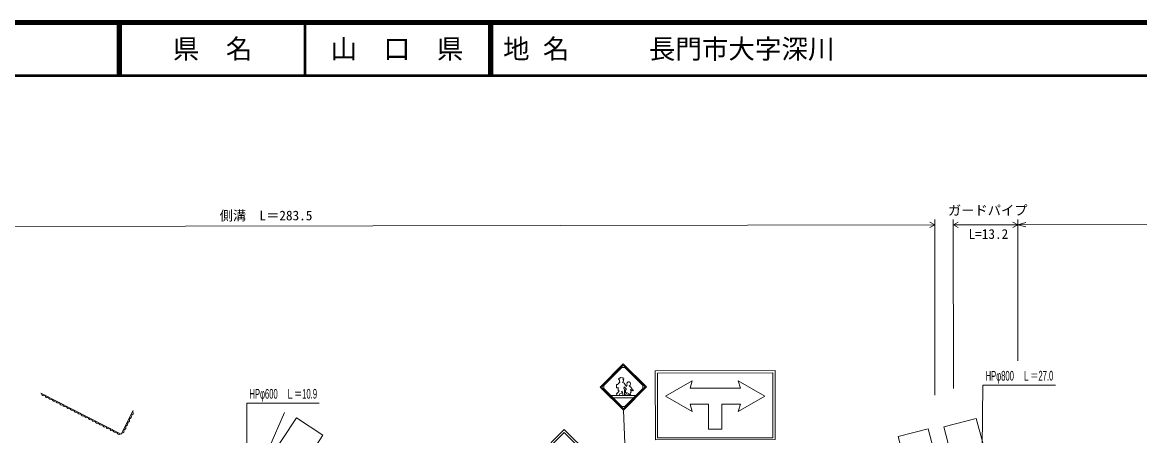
# Model space of a CAD drawing. Units: millimetres, scale not verified. Extents: x -26838254 to 31726990, y -58211578 to 380000.
# Drawn here: x 279782 to 490351, y 302182 to 380000 of the extents above; entities that cross this region are included whole.
import ezdxf
from ezdxf.enums import TextEntityAlignment as Align

# ---------------------------------------------------------------- set-up
doc = ezdxf.new("R2010")
doc.units = ezdxf.units.MM
doc.header["$LTSCALE"] = 1000
for name, color, linetype, lineweight in [('M-BGD', 7, 'Continuous', 13), ('M-STR-HTXT', 7, 'Continuous', 13), ('M-TTL', 2, 'Continuous', 140), ('M-TTL-LINE', 7, 'Continuous', 50), ('M-TTL-TXT', 7, 'Continuous', 13)]:
    doc.layers.add(name, color=color, linetype=linetype, lineweight=lineweight)
doc.styles.add('ＭＳ ゴシック', font='')
doc.styles.add('ＭＳ Ｐゴシック', font='')
doc.styles.get('ＭＳ ゴシック').set_extended_font_data('MS Gothic')
doc.styles.get('ＭＳ Ｐゴシック').set_extended_font_data('MS PGothic')

msp = doc.modelspace()

# ---------------------------------------------------------------- linework, layer by layer
at = {"layer": 'M-BGD'}
for p, q in [((283258, 310187), (298416, 302446)), ((298416, 302446), (300683, 306894))]:
    msp.add_line(p, q, dxfattribs=at)
msp.add_lwpolyline([(321799, 296406), (324931, 298930), (326230, 299738), (329185, 306548)], dxfattribs=at)
for points in [[(330964, 293876), (336443, 302252), (331422, 305536), (325943, 297161)], [(456820, 290764), (453465, 303858), (459563, 305420), (463106, 292375)], [(440655, 289550), (449236, 291730), (449509, 290907), (452477, 291575), (452215, 292487), (453327, 292746), (450511, 303451), (444865, 302009), (445287, 300348), (443432, 299877), (443705, 298803), (435608, 296745), (437163, 290626), (440186, 291395)]]:
    msp.add_lwpolyline(points, close=True, dxfattribs=at)
for centre, radius, start, end in [((2444368, -28928956), 29282622, 93.73052, 93.73052), ((283803, 310087), 412, 175.56862, 310.32889), ((284479, 309741), 412, 175.56862, 310.32889), ((285156, 309395), 412, 175.56862, 310.32889), ((285833, 309050), 412, 175.56862, 310.32889), ((286510, 308704), 412, 175.56862, 310.32889), ((287187, 308359), 412, 175.56862, 310.32889), ((287863, 308013), 412, 175.56862, 310.32889), ((288540, 307667), 412, 175.56862, 310.32889), ((289217, 307322), 412, 175.56862, 310.32889), ((289894, 306976), 412, 175.56862, 310.32889), ((290571, 306631), 412, 175.56862, 310.32889), ((291247, 306285), 412, 175.56862, 310.32889), ((291924, 305939), 412, 175.56862, 310.32889), ((292601, 305594), 412, 175.56862, 310.32889), ((299581, 305081), 412, 265.61691, 40.37718), ((299926, 305758), 412, 265.61691, 40.37718), ((300271, 306435), 412, 265.61691, 40.37718), ((293278, 305248), 412, 175.56862, 310.32889), ((293955, 304903), 412, 175.56862, 310.32889), ((294631, 304557), 412, 175.56862, 310.32889), ((295308, 304211), 412, 175.56862, 310.32889), ((295985, 303866), 412, 175.56862, 310.32889), ((296662, 303520), 412, 175.56862, 310.32889), ((298546, 303049), 412, 265.61691, 40.37718), ((298891, 303727), 412, 265.61691, 40.37718), ((299236, 304404), 412, 265.61691, 40.37718), ((297339, 303174), 412, 175.56862, 310.32889), ((298015, 302829), 412, 175.56862, 310.32889)]:
    msp.add_arc(centre, radius, start, end, dxfattribs=at)
msp.add_open_spline([(343630, 249802), (340296, 251926), (339291, 252607), (336313, 254032), (333854, 255209), (332388, 255672), (329857, 256684), (326307, 258104), (324314, 258887), (320737, 260235), (316581, 261800), (314289, 262790), (310054, 264126), (307126, 265050), (305358, 265149), (302470, 266190), (299590, 267228), (298141, 268218), (295291, 269337), (292270, 270524), (290546, 271119), (287438, 272057), (284082, 273069), (282093, 273232), (278726, 274209), (274121, 275546), (271553, 276357), (267059, 278033), (261714, 280027), (258950, 281741), (253559, 283607), (248412, 285389), (245366, 285874), (240174, 287525), (234405, 289359), (231285, 290719), (225547, 292646), (221378, 294046), (219008, 294725), (214847, 296149), (204253, 299774), (198331, 301871), (187962, 306099), (183711, 307832), (180782, 308011), (177260, 310955), (175013, 312834), (174090, 314248), (172041, 316341), (171364, 317033), (171152, 317251), (170306, 318110)], degree=3, knots=[0, 0, 0, 0, 1, 1, 1, 2, 2, 2, 3, 3, 3, 4, 4, 4, 5, 5, 5, 6, 6, 6, 7, 7, 7, 8, 8, 8, 9, 9, 9, 10, 10, 10, 11, 11, 11, 12, 12, 12, 13, 13, 13, 14, 14, 14, 15, 15, 15, 16, 16, 16, 17, 17, 17, 17], dxfattribs=at)
at = {"layer": 'M-STR-HTXT'}
for p, q in [((189708, 341447), (451727, 341855)), ((451727, 341855), (450826, 342354)), ((451727, 341855), (450827, 341354)), ((451777, 309802), (451725, 342855)), ((455286, 311034), (455236, 342861)), ((455238, 341861), (456137, 342362)), ((455238, 341861), (467375, 341880)), ((455238, 341861), (456138, 341362)), ((467375, 341880), (466475, 342378)), ((467375, 341880), (466476, 341378)), ((467415, 316283), (467374, 342880)), ((467375, 341880), (468895, 342287)), ((467375, 341880), (535462, 341986)), ((467375, 341880), (468896, 341477)), ((392767, 315007), (389376, 311605)), ((391784, 311209), (391783, 311794)), ((391783, 311794), (392006, 311794)), ((392006, 311794), (392089, 311961)), ((392089, 311961), (392284, 312101)), ((392143, 312838), (392505, 313117)), ((392143, 312838), (392311, 312616)), ((392284, 312101), (392395, 312268)), ((392505, 313117), (393006, 313090)), ((392871, 312218), (393230, 312074)), ((392948, 312832), (393201, 312896)), ((393006, 313090), (392981, 312914)), ((392981, 312914), (393201, 312896)), ((393230, 312074), (393342, 311852)), ((393342, 311852), (393649, 311463)), ((393649, 311463), (393774, 311713)), ((406011, 312490), (401018, 309599)), ((405616, 311115), (406011, 312490)), ((414704, 312501), (419704, 309623)), ((415103, 311127), (414704, 312501)), ((388663, 311329), (393054, 306951)), ((388955, 311330), (393054, 307244)), ((390696, 309725), (395404, 309732)), ((392146, 311210), (391784, 311209)), ((391786, 310068), (392258, 310570)), ((391891, 309726), (391786, 310068)), ((392091, 311043), (392146, 311210)), ((392091, 310764), (392091, 311043)), ((392258, 310570), (392091, 310764)), ((392795, 310254), (392287, 309985)), ((392287, 309985), (392315, 309846)), ((392315, 309846), (392375, 309727)), ((392676, 310515), (392843, 310543)), ((392676, 310515), (392795, 310254)), ((392843, 310543), (392955, 310014)), ((392955, 310014), (392956, 309728)), ((393176, 311351), (393148, 311100)), ((393148, 311100), (393288, 310822)), ((393594, 311017), (393176, 311351)), ((393288, 310822), (393261, 310293)), ((393261, 310293), (393289, 309903)), ((393289, 309903), (393484, 309820)), ((393427, 310766), (393566, 310850)), ((393428, 310321), (393427, 310766)), ((393512, 310265), (393428, 310321)), ((393484, 309820), (393567, 310071)), ((393762, 310321), (393512, 310265)), ((393566, 310850), (393594, 311017)), ((393567, 310071), (393623, 310071)), ((393623, 310071), (393762, 310321)), ((393985, 310099), (393874, 309848)), ((393874, 309848), (394013, 309737)), ((393985, 310099), (394124, 309960)), ((394124, 309960), (394180, 309821)), ((394156, 311563), (394429, 311325)), ((394180, 309821), (394158, 309730)), ((394374, 310267), (394347, 310100)), ((394347, 310100), (394347, 309933)), ((394347, 309933), (394550, 309731)), ((394374, 310851), (394430, 310601)), ((394374, 310851), (394597, 310685)), ((394541, 310434), (394374, 310267)), ((394429, 311325), (394596, 311102)), ((394430, 310601), (394541, 310434)), ((394596, 311102), (394791, 310796)), ((394597, 310685), (394819, 310601)), ((394791, 310796), (394986, 310713)), ((394986, 310713), (394819, 310601)), ((401018, 309599), (406018, 306721)), ((405616, 311115), (412015, 311123)), ((415103, 311127), (408703, 311119)), ((419704, 309623), (414711, 306732)), ((391152, 309271), (394950, 309277)), ((409115, 308100), (405619, 308095)), ((405619, 308095), (406018, 306721)), ((408707, 308099), (409115, 308100)), ((409121, 303386), (409115, 308100)), ((411611, 308103), (415106, 308107)), ((412019, 308103), (411611, 308103)), ((411617, 303389), (411611, 308103)), ((415106, 308107), (414711, 306732)), ((395249, 256900), (393054, 306951)), ((381877, 303345), (377036, 298441)), ((410360, 303387), (409121, 303386)), ((410378, 303387), (411617, 303389)), ((381895, 302770), (377636, 298454))]:
    msp.add_line(p, q, dxfattribs=at)
for points in [[(393054, 306951), (397432, 311343), (393041, 315721), (388663, 311329)], [(393054, 307244), (397140, 311342), (393041, 315428), (388955, 311330)], [(389376, 311605), (389376, 311056), (392779, 307664), (393328, 307665), (396720, 311067), (396719, 311616), (393316, 315008), (392767, 315007)], [(460476, 282315), (460827, 311682), (474479, 311703)], [(322126, 277487), (322078, 308280), (335730, 308302)], [(377036, 298441), (381832, 293708), (386672, 298612), (381877, 303345)], [(377636, 298454), (381856, 294289), (386115, 298605), (381895, 302770)]]:
    msp.add_lwpolyline(points, dxfattribs=at)
for points in [[(399074, 314395), (421636, 314424), (421652, 301451), (399091, 301422)], [(399464, 313972), (421229, 314000), (421245, 301765), (399479, 301738)]]:
    msp.add_lwpolyline(points, close=True, dxfattribs=at)
for centre, radius, start, end in [((392670, 312519), 372, 164.8453, 222.32489), ((392684, 312553), 384, 299.1298, 46.57335), ((394129, 311926), 414, 86.96355, 210.91863), ((394010, 311950), 414, 290.5931, 70.09546)]:
    msp.add_arc(centre, radius, start, end, dxfattribs=at)
at = {"layer": 'M-TTL'}
msp.add_line((680000, 380000), (40000, 380000), dxfattribs=at)
at = {"layer": 'M-TTL-LINE'}
for p, q in [((297750, 380000), (297750, 370000)), ((298250, 380000), (298250, 370000)), ((333000, 380000), (333000, 370000)), ((367750, 380000), (367750, 370000)), ((368250, 380000), (368250, 370000)), ((40000, 370000), (680000, 370000))]:
    msp.add_line(p, q, dxfattribs=at)

# ---------------------------------------------------------------- texts
at = {"layer": 'M-STR-HTXT', "style": 'ＭＳ ゴシック'}
for s, p in [('ガードパイプ', (454216, 343124)), ('側溝\u3000L＝283.5', (316967, 342145)), ('L=13.2', (458104, 338677))]:
    msp.add_text(s, height=1833, rotation=0.089, dxfattribs=at).set_placement(p, align=Align.BOTTOM_LEFT)
at = {"layer": 'M-STR-HTXT', "style": 'ＭＳ Ｐゴシック', "width": 0.6}
for s, p in [('HPφ800\u3000Ｌ＝27.0', (461326, 311982)), ('HPφ600\u3000Ｌ＝10.9', (322578, 308581))]:
    msp.add_text(s, height=1833, rotation=0.089, dxfattribs=at).set_placement(p, align=Align.BOTTOM_LEFT)
at = {"layer": 'M-TTL-TXT', "style": 'ＭＳ ゴシック'}
for s, p in [('県\u3000名', (315625, 375000)), ('山\u3000口\u3000県', (350375, 375000))]:
    msp.add_text(s, height=3666, dxfattribs=at).set_placement(p, align=Align.MIDDLE_CENTER)
msp.add_text('地 名      長門市大字深川', height=3666, dxfattribs=at).set_placement((370380, 375000), align=Align.MIDDLE_LEFT)

doc.saveas('drawing.dxf')
